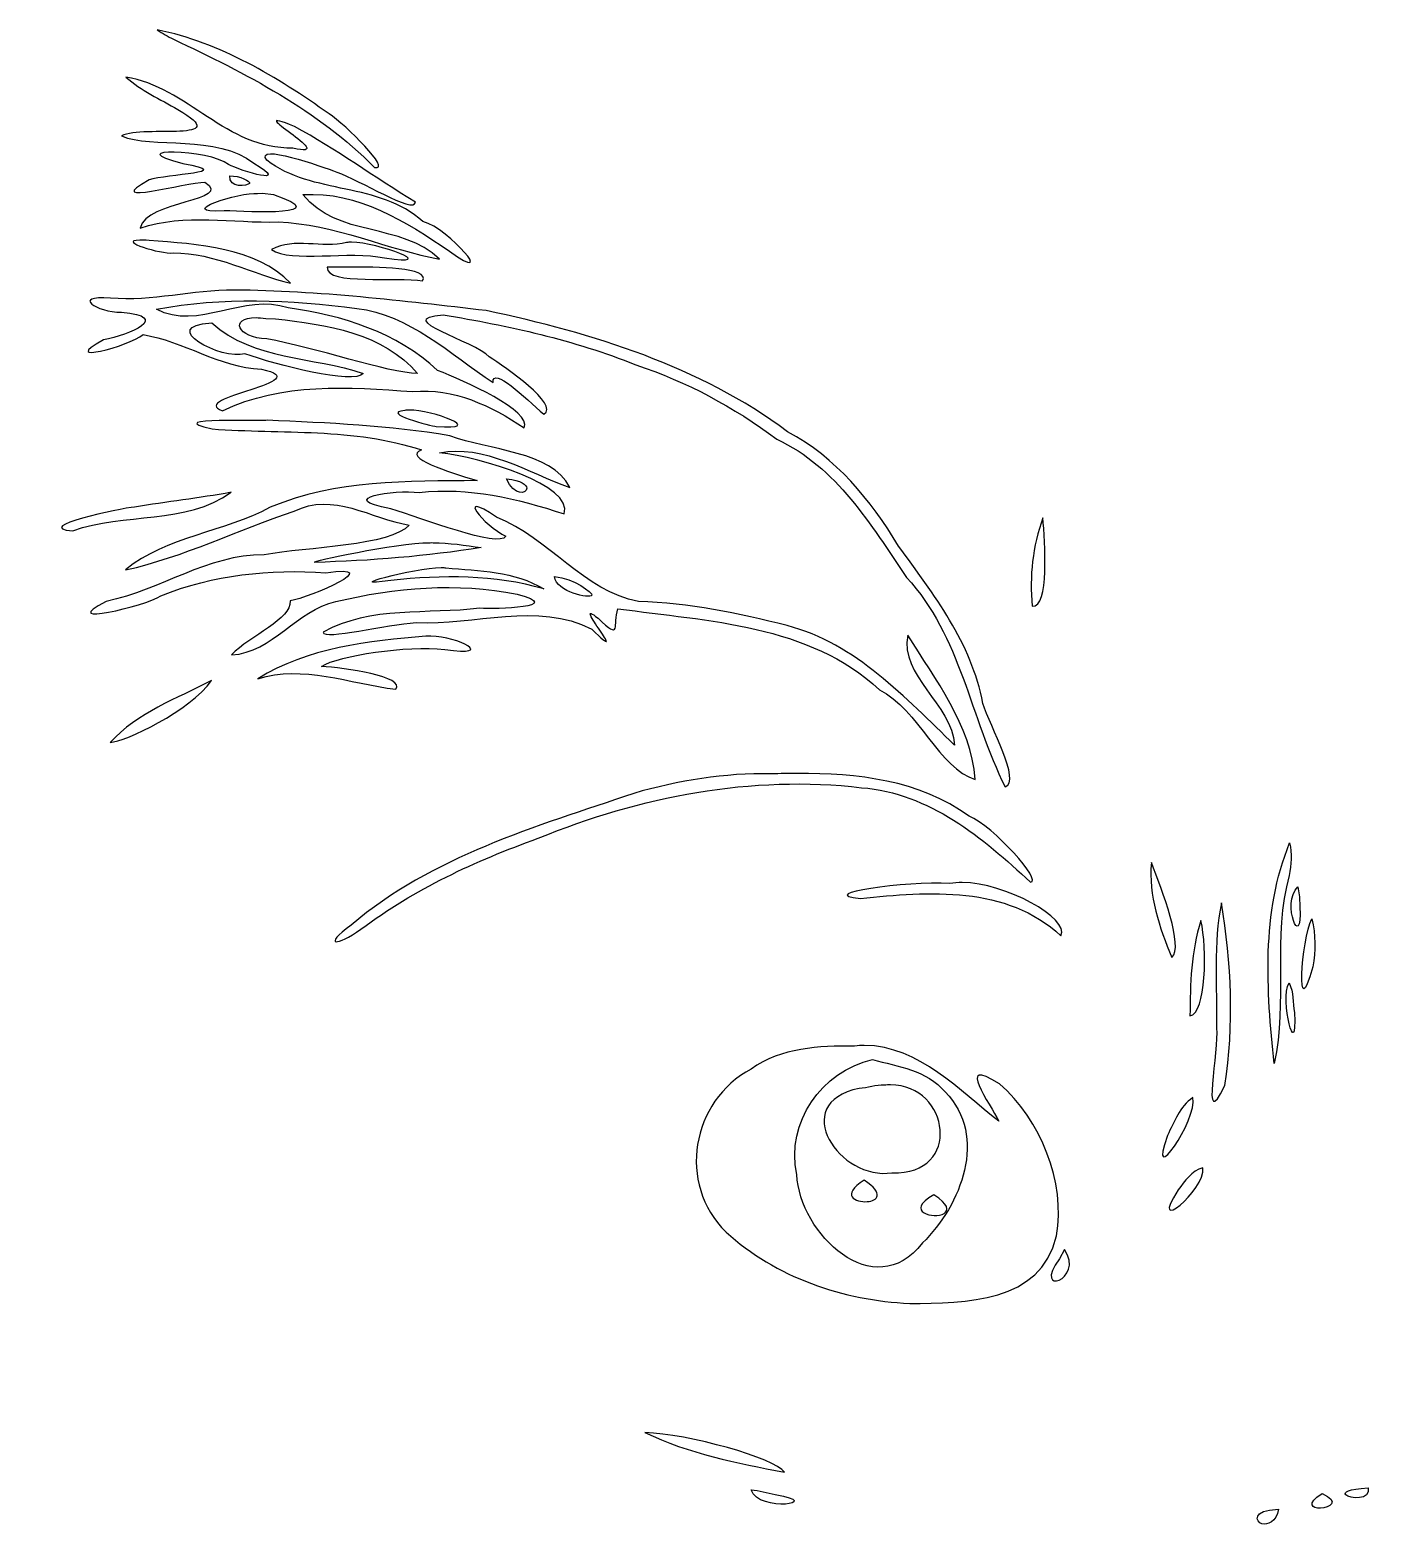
# Model space of a CAD drawing. Header units: centimetres. Extents: x -37.6 to 37.5, y -39.2 to 39.3.
# Drawn here: x -23.69 to 2.09, y 2.42 to 31.16 of the extents above; entities that cross this region are included whole.
import ezdxf

# ---------------------------------------------------------------- set-up
doc = ezdxf.new("R2010")
doc.units = ezdxf.units.CM
doc.header["$MEASUREMENT"] = 0
doc.layers.add('Layer 1', color=7, linetype='Continuous')

msp = doc.modelspace()

# ---------------------------------------------------------------- linework, layer by layer
at = {"layer": 'Layer 1'}
for points, knots in [([(-21.24564, 31.16279), (-20.03147, 30.92365), (-18.93384, 30.25358), (-17.94, 29.548), (-17.94, 29.548), (-17.62087, 29.34583), (-16.71778, 28.4382), (-17.06439, 28.52026), (-17.06439, 28.52026), (-18.16015, 29.62019), (-19.54219, 30.32935), (-20.93061, 30.98171), (-20.93061, 30.98171), (-21.0375, 31.03836), (-21.14327, 31.09826), (-21.24563, 31.16278), (-21.24563, 31.16278), (-21.24563, 31.16278), (-21.24564, 31.16279), (-21.24564, 31.16279)], [0, 0, 0, 0, 0.16666667, 0.16666667, 0.16666667, 0.16666667, 0.33333333, 0.33333333, 0.33333333, 0.33333333, 0.5, 0.5, 0.5, 0.5, 0.66666667, 0.66666667, 0.66666667, 0.66666667, 1, 1, 1, 1]), ([(-21.84757, 30.25659), (-20.66334, 30.07102), (-19.91044, 28.85725), (-18.63371, 28.89151), (-18.63371, 28.89151), (-17.66227, 28.65335), (-19.73011, 29.76239), (-18.60312, 29.30823), (-18.60312, 29.30823), (-17.8031, 28.86588), (-17.06009, 28.32587), (-16.27809, 27.85137), (-16.27809, 27.85137), (-16.29914, 27.61039), (-17.36567, 28.28663), (-17.78787, 28.42767), (-17.78787, 28.42767), (-18.0748, 28.53679), (-19.37587, 29.00048), (-19.1389, 28.65587), (-19.1389, 28.65587), (-18.2469, 27.98344), (-16.97646, 28.24329), (-16.13505, 27.47682), (-16.13505, 27.47682), (-15.62602, 27.34613), (-14.67528, 26.22244), (-15.62407, 26.91127), (-15.62407, 26.91127), (-16.4575, 27.47706), (-17.39169, 28.06474), (-18.44188, 27.99606), (-18.44188, 27.99606), (-17.78563, 27.16746), (-16.53282, 27.4596), (-15.81672, 26.75665), (-15.81672, 26.75665), (-16.75636, 26.92278), (-17.8629, 27.43813), (-18.91565, 27.47103), (-18.91565, 27.47103), (-19.79734, 27.44834), (-20.7138, 27.64091), (-21.57058, 27.35445), (-21.57058, 27.35445), (-21.46949, 27.88133), (-19.74797, 27.86931), (-20.32787, 28.23502), (-20.32787, 28.23502), (-20.66956, 28.24049), (-22.35697, 27.75288), (-21.39778, 28.27884), (-21.39778, 28.27884), (-21.06955, 28.39335), (-19.67333, 28.41097), (-20.74872, 28.59386), (-20.74872, 28.59386), (-22.00063, 28.91093), (-20.22914, 28.86619), (-19.87559, 28.57815), (-19.87559, 28.57815), (-19.62944, 28.43958), (-18.62853, 28.15454), (-19.38528, 28.59799), (-19.38528, 28.59799), (-20.09077, 29.16822), (-21.36142, 28.87206), (-21.92776, 29.12633), (-21.92776, 29.12633), (-21.50462, 29.33988), (-19.71874, 28.98109), (-20.84958, 29.63235), (-20.84958, 29.63235), (-21.18538, 29.8346), (-21.55412, 29.99099), (-21.84756, 30.2566), (-21.84756, 30.2566), (-21.84756, 30.2566), (-21.84757, 30.25659), (-21.84757, 30.25659)], [0, 0, 0, 0, 0.04761905, 0.04761905, 0.04761905, 0.04761905, 0.0952381, 0.0952381, 0.0952381, 0.0952381, 0.14285714, 0.14285714, 0.14285714, 0.14285714, 0.19047619, 0.19047619, 0.19047619, 0.19047619, 0.23809524, 0.23809524, 0.23809524, 0.23809524, 0.28571429, 0.28571429, 0.28571429, 0.28571429, 0.33333333, 0.33333333, 0.33333333, 0.33333333, 0.38095238, 0.38095238, 0.38095238, 0.38095238, 0.42857143, 0.42857143, 0.42857143, 0.42857143, 0.47619048, 0.47619048, 0.47619048, 0.47619048, 0.52380952, 0.52380952, 0.52380952, 0.52380952, 0.57142857, 0.57142857, 0.57142857, 0.57142857, 0.61904762, 0.61904762, 0.61904762, 0.61904762, 0.66666667, 0.66666667, 0.66666667, 0.66666667, 0.71428571, 0.71428571, 0.71428571, 0.71428571, 0.76190476, 0.76190476, 0.76190476, 0.76190476, 0.80952381, 0.80952381, 0.80952381, 0.80952381, 0.85714286, 0.85714286, 0.85714286, 0.85714286, 0.9047619, 0.9047619, 0.9047619, 0.9047619, 1, 1, 1, 1]), ([(-19.84665, 28.3582), (-19.87827, 28.1121), (-19.49753, 28.16377), (-19.46962, 28.21185), (-19.46962, 28.21185), (-19.44535, 28.25365), (-19.65739, 28.36013), (-19.84665, 28.3582)], [0, 0, 0, 0, 0.33333333, 0.33333333, 0.33333333, 0.33333333, 1, 1, 1, 1]), ([(-19.21661, 28.02665), (-19.21661, 28.02665), (-19.315, 28.01673), (-19.315, 28.01673), (-19.315, 28.01673), (-19.63489, 28.05421), (-20.96498, 27.63263), (-19.95331, 27.686), (-19.95331, 27.686), (-19.45769, 27.66585), (-17.78304, 27.57704), (-19.00742, 27.99606), (-19.00742, 27.99606), (-19.00742, 27.99606), (-19.21661, 28.02665), (-19.21661, 28.02665)], [0, 0, 0, 0, 0.2, 0.2, 0.2, 0.2, 0.4, 0.4, 0.4, 0.4, 0.6, 0.6, 0.6, 0.6, 1, 1, 1, 1]), ([(-21.5805, 27.12045), (-21.53446, 27.12134), (-21.47459, 27.11983), (-21.3986, 27.11466), (-21.3986, 27.11466), (-20.47519, 27.04377), (-19.34599, 26.98529), (-18.67835, 26.29197), (-18.67835, 26.29197), (-19.3887, 26.45908), (-20.14243, 26.88278), (-20.93806, 26.87488), (-20.93806, 26.87488), (-21.17067, 26.84898), (-22.02558, 27.11185), (-21.5805, 27.12045)], [0, 0, 0, 0, 0.2, 0.2, 0.2, 0.2, 0.4, 0.4, 0.4, 0.4, 0.6, 0.6, 0.6, 0.6, 1, 1, 1, 1]), ([(-17.51088, 27.08159), (-17.0043, 27.07683), (-15.74259, 26.615), (-16.87423, 26.77815), (-16.87423, 26.77815), (-17.53587, 26.92926), (-18.6785, 26.67759), (-19.04381, 26.93938), (-19.04381, 26.93938), (-18.60699, 27.18266), (-18.07233, 26.95473), (-17.601, 27.07581), (-17.601, 27.07581), (-17.57487, 27.07988), (-17.54465, 27.08191), (-17.51088, 27.0816), (-17.51088, 27.0816), (-17.51088, 27.0816), (-17.51088, 27.08159), (-17.51088, 27.08159)], [0, 0, 0, 0, 0.16666667, 0.16666667, 0.16666667, 0.16666667, 0.33333333, 0.33333333, 0.33333333, 0.33333333, 0.5, 0.5, 0.5, 0.5, 0.66666667, 0.66666667, 0.66666667, 0.66666667, 1, 1, 1, 1]), ([(-17.57868, 26.60368), (-17.02928, 26.6072), (-15.99022, 26.59989), (-16.14083, 26.33662), (-16.14083, 26.33662), (-16.63053, 26.42586), (-17.99049, 26.2458), (-17.9772, 26.59872), (-17.9772, 26.59872), (-17.91133, 26.59982), (-17.84546, 26.60092), (-17.77959, 26.60203), (-17.77959, 26.60203), (-17.726, 26.60227), (-17.65716, 26.60318), (-17.57867, 26.60368), (-17.57867, 26.60368), (-17.57867, 26.60368), (-17.57868, 26.60368), (-17.57868, 26.60368)], [0, 0, 0, 0, 0.16666667, 0.16666667, 0.16666667, 0.16666667, 0.33333333, 0.33333333, 0.33333333, 0.33333333, 0.5, 0.5, 0.5, 0.5, 0.66666667, 0.66666667, 0.66666667, 0.66666667, 1, 1, 1, 1]), ([(-19.76314, 26.16133), (-18.14134, 26.14857), (-16.5218, 25.9532), (-14.9163, 25.76694), (-14.9163, 25.76694), (-12.8726, 25.33316), (-10.81791, 24.70062), (-9.12275, 23.43861), (-9.12275, 23.43861), (-8.19348, 22.94352), (-7.52327, 22.12887), (-6.99451, 21.24009), (-6.99451, 21.24009), (-6.31365, 20.31817), (-5.58682, 19.37031), (-5.36815, 18.2164), (-5.36815, 18.2164), (-5.22834, 17.76279), (-4.62564, 16.71881), (-4.94068, 16.60988), (-4.94068, 16.60988), (-5.60898, 17.93579), (-5.79459, 19.51168), (-6.83576, 20.63733), (-6.83576, 20.63733), (-7.52583, 21.65071), (-8.17948, 22.75812), (-9.33359, 23.29639), (-9.33359, 23.29639), (-10.16001, 23.91393), (-11.0638, 24.39972), (-12.04226, 24.72597), (-12.04226, 24.72597), (-13.23017, 25.2006), (-14.48989, 25.47877), (-15.74725, 25.68508), (-15.74725, 25.68508), (-16.75969, 25.61564), (-15.11961, 25.17305), (-14.85842, 24.8781), (-14.85842, 24.8781), (-14.55234, 24.67263), (-13.49822, 23.96112), (-13.81001, 23.77346), (-13.81001, 23.77346), (-14.17406, 24.0932), (-14.79879, 24.70797), (-14.78649, 24.38283), (-14.78649, 24.38283), (-15.60232, 24.92889), (-16.40451, 25.69373), (-17.40338, 25.80993), (-17.40338, 25.80993), (-18.68032, 25.96899), (-19.98706, 26.03889), (-21.25803, 25.79339), (-21.25803, 25.79339), (-20.4619, 25.36454), (-19.57275, 26.11354), (-18.72464, 25.81737), (-18.72464, 25.81737), (-17.6872, 25.68129), (-16.63159, 25.34292), (-15.85226, 24.61682), (-15.85226, 24.61682), (-15.3466, 24.41238), (-14.033, 23.84349), (-14.18538, 23.51467), (-14.18538, 23.51467), (-14.83266, 23.9366), (-15.53464, 24.28417), (-16.33099, 24.21085), (-16.33099, 24.21085), (-17.55368, 24.29897), (-18.85207, 24.38706), (-19.99051, 23.84209), (-19.99051, 23.84209), (-20.68758, 24.09116), (-18.09072, 24.39993), (-19.23975, 24.6408), (-19.23975, 24.6408), (-20.06364, 24.67879), (-20.74409, 25.18307), (-21.51434, 25.30557), (-21.51434, 25.30557), (-21.78193, 25.08384), (-23.17182, 24.71723), (-22.27667, 25.20387), (-22.27667, 25.20387), (-21.77448, 25.29441), (-20.94289, 25.65479), (-21.93271, 25.73386), (-21.93271, 25.73386), (-22.40739, 25.73756), (-22.90726, 26.06437), (-22.14272, 26.00506), (-22.14272, 26.00506), (-21.34426, 25.94054), (-20.55991, 26.16375), (-19.76312, 26.16133), (-19.76312, 26.16133), (-19.76312, 26.16133), (-19.76314, 26.16133), (-19.76314, 26.16133)], [0, 0, 0, 0, 0.03703704, 0.03703704, 0.03703704, 0.03703704, 0.07407407, 0.07407407, 0.07407407, 0.07407407, 0.11111111, 0.11111111, 0.11111111, 0.11111111, 0.14814815, 0.14814815, 0.14814815, 0.14814815, 0.18518519, 0.18518519, 0.18518519, 0.18518519, 0.22222222, 0.22222222, 0.22222222, 0.22222222, 0.25925926, 0.25925926, 0.25925926, 0.25925926, 0.2962963, 0.2962963, 0.2962963, 0.2962963, 0.33333333, 0.33333333, 0.33333333, 0.33333333, 0.37037037, 0.37037037, 0.37037037, 0.37037037, 0.40740741, 0.40740741, 0.40740741, 0.40740741, 0.44444444, 0.44444444, 0.44444444, 0.44444444, 0.48148148, 0.48148148, 0.48148148, 0.48148148, 0.51851852, 0.51851852, 0.51851852, 0.51851852, 0.55555556, 0.55555556, 0.55555556, 0.55555556, 0.59259259, 0.59259259, 0.59259259, 0.59259259, 0.62962963, 0.62962963, 0.62962963, 0.62962963, 0.66666667, 0.66666667, 0.66666667, 0.66666667, 0.7037037, 0.7037037, 0.7037037, 0.7037037, 0.74074074, 0.74074074, 0.74074074, 0.74074074, 0.77777778, 0.77777778, 0.77777778, 0.77777778, 0.81481481, 0.81481481, 0.81481481, 0.81481481, 0.85185185, 0.85185185, 0.85185185, 0.85185185, 0.88888889, 0.88888889, 0.88888889, 0.88888889, 0.92592593, 0.92592593, 0.92592593, 0.92592593, 1, 1, 1, 1]), ([(-19.34229, 25.63134), (-19.86559, 25.6333), (-19.70416, 25.23977), (-19.13806, 25.22206), (-19.13806, 25.22206), (-18.23024, 25.06631), (-16.79976, 24.56859), (-16.23674, 24.55481), (-16.23674, 24.55481), (-16.88205, 25.33308), (-18.01111, 25.50408), (-18.96608, 25.60653), (-18.96608, 25.60653), (-18.96608, 25.60653), (-19.1579, 25.61728), (-19.1579, 25.61728), (-19.1579, 25.61728), (-19.227, 25.6268), (-19.28815, 25.63113), (-19.34228, 25.63134), (-19.34228, 25.63134), (-19.34228, 25.63134), (-19.34229, 25.63134), (-19.34229, 25.63134)], [0, 0, 0, 0, 0.14285714, 0.14285714, 0.14285714, 0.14285714, 0.28571429, 0.28571429, 0.28571429, 0.28571429, 0.42857143, 0.42857143, 0.42857143, 0.42857143, 0.57142857, 0.57142857, 0.57142857, 0.57142857, 0.71428571, 0.71428571, 0.71428571, 0.71428571, 1, 1, 1, 1]), ([(-20.19557, 25.52881), (-21.27074, 25.47412), (-19.99395, 24.80114), (-19.55644, 24.9368), (-19.55644, 24.9368), (-18.95927, 24.72617), (-17.46186, 24.33071), (-17.28102, 24.55977), (-17.28102, 24.55977), (-18.25209, 24.88728), (-19.38775, 24.81045), (-20.19557, 25.52881)], [0, 0, 0, 0, 0.25, 0.25, 0.25, 0.25, 0.5, 0.5, 0.5, 0.5, 1, 1, 1, 1]), ([(-16.40294, 23.85533), (-15.95649, 23.85957), (-14.87194, 23.45608), (-15.88287, 23.53948), (-15.88287, 23.53948), (-15.96269, 23.54807), (-16.97311, 23.79635), (-16.48314, 23.84871), (-16.48314, 23.84871), (-16.45986, 23.85288), (-16.4327, 23.85504), (-16.40294, 23.85532), (-16.40294, 23.85532), (-16.40294, 23.85532), (-16.40294, 23.85533), (-16.40294, 23.85533)], [0, 0, 0, 0, 0.2, 0.2, 0.2, 0.2, 0.4, 0.4, 0.4, 0.4, 0.6, 0.6, 0.6, 0.6, 1, 1, 1, 1]), ([(-19.13145, 23.65937), (-17.95734, 23.6094), (-16.77389, 23.55146), (-15.61497, 23.36254), (-15.61497, 23.36254), (-14.87595, 23.07025), (-13.66964, 23.0811), (-13.31309, 22.36539), (-13.31309, 22.36539), (-14.10334, 22.65118), (-14.97649, 23.20903), (-15.81671, 23.03181), (-15.81671, 23.03181), (-15.02486, 22.95183), (-13.22894, 22.40914), (-13.42058, 21.85938), (-13.42058, 21.85938), (-14.32601, 22.15356), (-15.25119, 22.37845), (-16.20863, 22.27114), (-16.20863, 22.27114), (-16.68046, 22.32492), (-17.85666, 22.16492), (-16.75351, 21.95364), (-16.75351, 21.95364), (-16.15447, 21.7746), (-14.67662, 21.19666), (-14.53845, 21.42778), (-14.53845, 21.42778), (-14.96818, 21.63535), (-15.53862, 22.3442), (-14.71787, 21.79654), (-14.71787, 21.79654), (-13.7201, 21.39226), (-13.02586, 20.36685), (-11.99018, 20.17431), (-11.99018, 20.17431), (-11.02538, 20.14843), (-10.06875, 19.94671), (-9.13268, 19.71212), (-9.13268, 19.71212), (-7.81063, 19.3635), (-6.85495, 18.3199), (-5.91551, 17.41521), (-5.91551, 17.41521), (-5.96329, 18.20513), (-6.9813, 18.74726), (-6.81096, 19.53022), (-6.81096, 19.53022), (-6.28555, 18.66477), (-5.59792, 17.81322), (-5.51616, 16.75458), (-5.51616, 16.75458), (-6.20275, 16.95269), (-6.60594, 18.09934), (-7.35832, 18.47768), (-7.35832, 18.47768), (-8.71687, 19.74039), (-10.6515, 19.79209), (-12.38458, 20.03624), (-12.38458, 20.03624), (-12.48815, 19.72083), (-12.30543, 19.40839), (-12.7674, 19.85186), (-12.7674, 19.85186), (-13.32737, 20.309), (-12.08255, 18.8588), (-12.88812, 19.64185), (-12.88812, 19.64185), (-13.92486, 20.18439), (-15.15024, 19.71452), (-16.26652, 19.76835), (-16.26652, 19.76835), (-16.82434, 19.7416), (-18.0475, 19.42533), (-18.05246, 19.58397), (-18.05246, 19.58397), (-17.14612, 20.09638), (-16.03795, 19.91829), (-15.03869, 20.04699), (-15.03869, 20.04699), (-14.74904, 20.0184), (-13.35616, 20.06426), (-14.32514, 20.31736), (-14.32514, 20.31736), (-15.46706, 20.54378), (-16.68009, 20.44572), (-17.80772, 20.17184), (-17.80772, 20.17184), (-18.56679, 20.01475), (-19.02154, 19.19634), (-19.81442, 19.14741), (-19.81442, 19.14741), (-19.45994, 19.52476), (-18.65174, 19.83454), (-18.68829, 20.18507), (-18.68829, 20.18507), (-18.30372, 20.25025), (-16.80011, 20.90299), (-18.00037, 20.72664), (-18.00037, 20.72664), (-19.08047, 20.80219), (-20.16524, 20.69048), (-21.17537, 20.28429), (-21.17537, 20.28429), (-21.46474, 20.08742), (-23.21221, 19.67276), (-22.22213, 20.17598), (-22.22213, 20.17598), (-21.16364, 20.39978), (-20.28734, 21.07475), (-19.18521, 21.07474), (-19.18521, 21.07474), (-18.37145, 21.21672), (-16.73688, 21.24216), (-16.4013, 21.64525), (-16.4013, 21.64525), (-17.13185, 21.76611), (-17.87028, 22.29229), (-18.60974, 21.91066), (-18.60974, 21.91066), (-19.69588, 21.54782), (-20.73164, 21.03119), (-21.85419, 20.78122), (-21.85419, 20.78122), (-21.06622, 21.42845), (-19.95834, 21.50394), (-19.06862, 21.98673), (-19.06862, 21.98673), (-17.806, 22.51692), (-16.43228, 22.4857), (-15.0916, 22.49936), (-15.0916, 22.49936), (-15.65136, 22.66378), (-16.53661, 22.95307), (-16.16482, 23.08806), (-16.16482, 23.08806), (-17.45668, 23.52124), (-18.84907, 23.39315), (-20.18897, 23.49155), (-20.18897, 23.49155), (-21.23597, 23.72964), (-19.13361, 23.62543), (-19.13146, 23.6594), (-19.13146, 23.6594), (-19.13146, 23.6594), (-19.13145, 23.65937), (-19.13145, 23.65937)], [0, 0, 0, 0, 0.02631579, 0.02631579, 0.02631579, 0.02631579, 0.05263158, 0.05263158, 0.05263158, 0.05263158, 0.07894737, 0.07894737, 0.07894737, 0.07894737, 0.10526316, 0.10526316, 0.10526316, 0.10526316, 0.13157895, 0.13157895, 0.13157895, 0.13157895, 0.15789474, 0.15789474, 0.15789474, 0.15789474, 0.18421053, 0.18421053, 0.18421053, 0.18421053, 0.21052632, 0.21052632, 0.21052632, 0.21052632, 0.23684211, 0.23684211, 0.23684211, 0.23684211, 0.26315789, 0.26315789, 0.26315789, 0.26315789, 0.28947368, 0.28947368, 0.28947368, 0.28947368, 0.31578947, 0.31578947, 0.31578947, 0.31578947, 0.34210526, 0.34210526, 0.34210526, 0.34210526, 0.36842105, 0.36842105, 0.36842105, 0.36842105, 0.39473684, 0.39473684, 0.39473684, 0.39473684, 0.42105263, 0.42105263, 0.42105263, 0.42105263, 0.44736842, 0.44736842, 0.44736842, 0.44736842, 0.47368421, 0.47368421, 0.47368421, 0.47368421, 0.5, 0.5, 0.5, 0.5, 0.52631579, 0.52631579, 0.52631579, 0.52631579, 0.55263158, 0.55263158, 0.55263158, 0.55263158, 0.57894737, 0.57894737, 0.57894737, 0.57894737, 0.60526316, 0.60526316, 0.60526316, 0.60526316, 0.63157895, 0.63157895, 0.63157895, 0.63157895, 0.65789474, 0.65789474, 0.65789474, 0.65789474, 0.68421053, 0.68421053, 0.68421053, 0.68421053, 0.71052632, 0.71052632, 0.71052632, 0.71052632, 0.73684211, 0.73684211, 0.73684211, 0.73684211, 0.76315789, 0.76315789, 0.76315789, 0.76315789, 0.78947368, 0.78947368, 0.78947368, 0.78947368, 0.81578947, 0.81578947, 0.81578947, 0.81578947, 0.84210526, 0.84210526, 0.84210526, 0.84210526, 0.86842105, 0.86842105, 0.86842105, 0.86842105, 0.89473684, 0.89473684, 0.89473684, 0.89473684, 0.92105263, 0.92105263, 0.92105263, 0.92105263, 0.94736842, 0.94736842, 0.94736842, 0.94736842, 1, 1, 1, 1]), ([(-14.52522, 22.53075), (-14.38306, 22.19093), (-14.13307, 22.24647), (-14.13827, 22.35381), (-14.13827, 22.35381), (-14.14148, 22.42008), (-14.24192, 22.50635), (-14.52522, 22.53075)], [0, 0, 0, 0, 0.33333333, 0.33333333, 0.33333333, 0.33333333, 1, 1, 1, 1]), ([(-19.8202, 22.27444), (-20.68871, 21.64416), (-21.88563, 21.89345), (-22.86787, 21.53361), (-22.86787, 21.53361), (-23.69094, 21.59442), (-21.93461, 21.97331), (-21.68138, 21.98836), (-21.68138, 21.98836), (-21.06233, 22.09244), (-20.43774, 22.161), (-19.8202, 22.27444)], [0, 0, 0, 0, 0.25, 0.25, 0.25, 0.25, 0.5, 0.5, 0.5, 0.5, 1, 1, 1, 1]), ([(-4.21639, 21.78), (-4.1762, 21.32721), (-4.08813, 20.04455), (-4.42144, 20.08749), (-4.42144, 20.08749), (-4.4758, 20.65706), (-4.41139, 21.24112), (-4.21639, 21.78)], [0, 0, 0, 0, 0.33333333, 0.33333333, 0.33333333, 0.33333333, 1, 1, 1, 1]), ([(-15.99862, 21.3054), (-16.67583, 21.29334), (-18.30677, 20.94824), (-18.21451, 20.92754), (-18.21451, 20.92754), (-17.14514, 20.95409), (-16.05426, 21.04734), (-15.01471, 21.21031), (-15.01471, 21.21031), (-15.31854, 21.26025), (-15.62756, 21.29902), (-15.93579, 21.30539), (-15.93579, 21.30539), (-15.95556, 21.30572), (-15.97678, 21.30578), (-15.99863, 21.30539), (-15.99863, 21.30539), (-15.99863, 21.30539), (-15.99862, 21.3054), (-15.99862, 21.3054)], [0, 0, 0, 0, 0.16666667, 0.16666667, 0.16666667, 0.16666667, 0.33333333, 0.33333333, 0.33333333, 0.33333333, 0.5, 0.5, 0.5, 0.5, 0.66666667, 0.66666667, 0.66666667, 0.66666667, 1, 1, 1, 1]), ([(-15.78282, 20.8275), (-16.29986, 20.8262), (-17.78849, 20.4238), (-16.74938, 20.58028), (-16.74938, 20.58028), (-15.76583, 20.68218), (-14.7505, 20.69656), (-13.8092, 20.41657), (-13.8092, 20.41657), (-14.374, 20.7569), (-15.05691, 20.76189), (-15.69353, 20.82254), (-15.69353, 20.82254), (-15.71833, 20.8263), (-15.74836, 20.82759), (-15.78283, 20.8275), (-15.78283, 20.8275), (-15.78283, 20.8275), (-15.78282, 20.8275), (-15.78282, 20.8275)], [0, 0, 0, 0, 0.16666667, 0.16666667, 0.16666667, 0.16666667, 0.33333333, 0.33333333, 0.33333333, 0.33333333, 0.5, 0.5, 0.5, 0.5, 0.66666667, 0.66666667, 0.66666667, 0.66666667, 1, 1, 1, 1]), ([(-13.60662, 20.65221), (-13.56773, 20.3551), (-12.91951, 20.22003), (-12.88728, 20.29585), (-12.88728, 20.29585), (-12.86683, 20.34397), (-13.2283, 20.61901), (-13.60662, 20.65221)], [0, 0, 0, 0, 0.33333333, 0.33333333, 0.33333333, 0.33333333, 1, 1, 1, 1]), ([(-15.9796, 19.50954), (-15.46423, 19.50133), (-14.68842, 19.10429), (-15.71667, 19.25488), (-15.71667, 19.25488), (-16.44849, 19.33101), (-17.74716, 19.14101), (-18.08717, 18.92663), (-18.08717, 18.92663), (-17.65239, 18.9045), (-16.45533, 18.72484), (-16.65842, 18.48759), (-16.65842, 18.48759), (-17.53919, 18.60067), (-18.46382, 18.96262), (-19.30673, 18.68768), (-19.30673, 18.68768), (-18.36701, 19.28592), (-17.16542, 19.41688), (-16.07881, 19.50541), (-16.07881, 19.50541), (-16.04738, 19.50859), (-16.01395, 19.51009), (-15.97959, 19.50954), (-15.97959, 19.50954), (-15.97959, 19.50954), (-15.9796, 19.50954), (-15.9796, 19.50954)], [0, 0, 0, 0, 0.125, 0.125, 0.125, 0.125, 0.25, 0.25, 0.25, 0.25, 0.375, 0.375, 0.375, 0.375, 0.5, 0.5, 0.5, 0.5, 0.625, 0.625, 0.625, 0.625, 0.75, 0.75, 0.75, 0.75, 1, 1, 1, 1]), ([(-20.19805, 18.65378), (-20.60645, 18.07637), (-21.85496, 17.47191), (-22.14935, 17.46729), (-22.14935, 17.46729), (-21.62072, 18.03066), (-20.87246, 18.31065), (-20.19805, 18.65378)], [0, 0, 0, 0, 0.33333333, 0.33333333, 0.33333333, 0.33333333, 1, 1, 1, 1]), ([(-8.94086, 16.8695), (-7.7837, 16.87226), (-6.59505, 16.74699), (-5.63357, 16.04516), (-5.63357, 16.04516), (-5.1676, 15.86128), (-4.20705, 14.77565), (-4.45535, 14.77929), (-4.45535, 14.77929), (-5.36772, 15.63502), (-6.39963, 16.49142), (-7.6998, 16.59582), (-7.6998, 16.59582), (-9.81659, 16.84363), (-11.95787, 16.42735), (-13.91916, 15.6243), (-13.91916, 15.6243), (-15.12541, 15.18412), (-16.29796, 14.65391), (-17.32567, 13.87309), (-17.32567, 13.87309), (-17.78664, 13.54742), (-18.07854, 13.53721), (-17.51336, 13.95495), (-17.51336, 13.95495), (-15.96514, 15.2718), (-13.9681, 15.8455), (-12.08031, 16.48668), (-12.08031, 16.48668), (-11.22144, 16.73475), (-10.33021, 16.88007), (-9.43448, 16.86206), (-9.43448, 16.86206), (-9.27122, 16.86639), (-9.10618, 16.86911), (-8.94087, 16.8695), (-8.94087, 16.8695), (-8.94087, 16.8695), (-8.94086, 16.8695), (-8.94086, 16.8695)], [0, 0, 0, 0, 0.09090909, 0.09090909, 0.09090909, 0.09090909, 0.18181818, 0.18181818, 0.18181818, 0.18181818, 0.27272727, 0.27272727, 0.27272727, 0.27272727, 0.36363636, 0.36363636, 0.36363636, 0.36363636, 0.45454545, 0.45454545, 0.45454545, 0.45454545, 0.54545455, 0.54545455, 0.54545455, 0.54545455, 0.63636364, 0.63636364, 0.63636364, 0.63636364, 0.72727273, 0.72727273, 0.72727273, 0.72727273, 0.81818182, 0.81818182, 0.81818182, 0.81818182, 1, 1, 1, 1]), ([(0.52792, 15.53418), (-0.01751, 14.19029), (0.07946, 12.70299), (0.23357, 11.29258), (0.23357, 11.29258), (0.49441, 12.48056), (0.189, 13.72788), (0.52213, 14.9091), (0.52213, 14.9091), (0.55909, 15.11451), (0.57797, 15.3288), (0.52792, 15.53418)], [0, 0, 0, 0, 0.25, 0.25, 0.25, 0.25, 0.5, 0.5, 0.5, 0.5, 1, 1, 1, 1]), ([(-2.12949, 15.15549), (-1.92674, 14.63515), (-1.50129, 13.52368), (-1.73592, 13.334), (-1.73592, 13.334), (-1.97675, 13.90716), (-2.18908, 14.52451), (-2.12949, 15.15549)], [0, 0, 0, 0, 0.33333333, 0.33333333, 0.33333333, 0.33333333, 1, 1, 1, 1]), ([(-5.76586, 14.77433), (-4.94824, 14.77215), (-3.68733, 14.07906), (-3.86996, 13.74907), (-3.86996, 13.74907), (-4.91013, 14.71739), (-6.41469, 14.60578), (-7.72047, 14.46345), (-7.72047, 14.46345), (-8.63883, 14.54884), (-6.84821, 14.80566), (-6.00316, 14.75201), (-6.00316, 14.75201), (-5.93016, 14.76776), (-5.85044, 14.77456), (-5.76586, 14.77433)], [0, 0, 0, 0, 0.2, 0.2, 0.2, 0.2, 0.4, 0.4, 0.4, 0.4, 0.6, 0.6, 0.6, 0.6, 1, 1, 1, 1]), ([(0.68832, 14.68917), (0.34946, 14.37356), (0.78301, 13.40227), (0.72305, 14.30718), (0.72305, 14.30718), (0.72305, 14.30718), (0.71726, 14.49982), (0.71726, 14.49982), (0.71726, 14.49982), (0.71726, 14.49982), (0.68832, 14.68917), (0.68832, 14.68917)], [0, 0, 0, 0, 0.25, 0.25, 0.25, 0.25, 0.5, 0.5, 0.5, 0.5, 1, 1, 1, 1]), ([(-0.78012, 14.38407), (-0.59319, 13.22764), (-0.53217, 12.02852), (-0.71976, 10.86842), (-0.71976, 10.86842), (-1.19878, 9.86815), (-0.8181, 11.60071), (-0.88016, 11.96975), (-0.88016, 11.96975), (-0.86046, 12.77021), (-0.94779, 13.60903), (-0.78011, 14.38407), (-0.78011, 14.38407), (-0.78011, 14.38407), (-0.78012, 14.38407), (-0.78012, 14.38407)], [0, 0, 0, 0, 0.2, 0.2, 0.2, 0.2, 0.4, 0.4, 0.4, 0.4, 0.6, 0.6, 0.6, 0.6, 1, 1, 1, 1]), ([(-1.17699, 14.03928), (-1.05309, 13.50744), (-1.07617, 12.2482), (-1.38783, 12.21117), (-1.38783, 12.21117), (-1.38435, 12.82475), (-1.36701, 13.4502), (-1.17699, 14.03928)], [0, 0, 0, 0, 0.33333333, 0.33333333, 0.33333333, 0.33333333, 1, 1, 1, 1]), ([(0.95538, 14.07484), (0.75053, 13.68384), (0.64101, 11.93307), (0.97275, 13.15293), (0.97275, 13.15293), (1.02662, 13.45698), (1.03033, 13.77391), (0.95538, 14.07484)], [0, 0, 0, 0, 0.33333333, 0.33333333, 0.33333333, 0.33333333, 1, 1, 1, 1]), ([(0.51717, 12.84287), (0.33189, 12.52495), (0.67207, 11.25695), (0.62218, 12.27236), (0.62218, 12.27236), (0.58801, 12.4624), (0.61182, 12.66682), (0.51717, 12.84287)], [0, 0, 0, 0, 0.33333333, 0.33333333, 0.33333333, 0.33333333, 1, 1, 1, 1]), ([(-7.6492, 11.64249), (-6.58715, 11.63158), (-5.80414, 10.75518), (-5.06472, 10.18546), (-5.06472, 10.18546), (-5.21428, 10.50626), (-5.92171, 11.45184), (-5.04984, 10.90066), (-5.04984, 10.90066), (-4.26106, 10.21312), (-3.77085, 9.0137), (-3.9543, 7.98032), (-3.9543, 7.98032), (-4.25369, 6.68638), (-5.71759, 6.68817), (-6.77624, 6.68139), (-6.77624, 6.68139), (-8.04713, 6.73494), (-9.36437, 7.18549), (-10.3076, 8.05391), (-10.3076, 8.05391), (-11.25391, 8.98658), (-10.97848, 10.56685), (-9.82391, 11.18757), (-9.82391, 11.18757), (-9.23986, 11.60148), (-8.52583, 11.63271), (-7.8387, 11.62579), (-7.8387, 11.62579), (-7.76509, 11.63304), (-7.72, 11.64322), (-7.64919, 11.64249), (-7.64919, 11.64249), (-7.64919, 11.64249), (-7.6492, 11.64249), (-7.6492, 11.64249)], [0, 0, 0, 0, 0.1, 0.1, 0.1, 0.1, 0.2, 0.2, 0.2, 0.2, 0.3, 0.3, 0.3, 0.3, 0.4, 0.4, 0.4, 0.4, 0.5, 0.5, 0.5, 0.5, 0.6, 0.6, 0.6, 0.6, 0.7, 0.7, 0.7, 0.7, 0.8, 0.8, 0.8, 0.8, 1, 1, 1, 1]), ([(-7.49392, 11.36947), (-8.46916, 11.14746), (-9.16273, 10.15522), (-8.94747, 9.15937), (-8.94747, 9.15937), (-8.89291, 8.02874), (-7.46438, 6.63847), (-6.52984, 7.84307), (-6.52984, 7.84307), (-5.79326, 8.56835), (-5.25704, 9.89113), (-6.09411, 10.74687), (-6.09411, 10.74687), (-6.45161, 11.17146), (-6.9956, 11.23084), (-7.49392, 11.36947)], [0, 0, 0, 0, 0.2, 0.2, 0.2, 0.2, 0.4, 0.4, 0.4, 0.4, 0.6, 0.6, 0.6, 0.6, 1, 1, 1, 1]), ([(-7.14831, 10.8833), (-5.99799, 10.88657), (-5.75665, 9.13876), (-7.11689, 9.1941), (-7.11689, 9.1941), (-8.11077, 9.02883), (-9.13358, 10.52437), (-7.74858, 10.81467), (-7.74858, 10.81467), (-7.58329, 10.8139), (-7.42814, 10.88706), (-7.26241, 10.87751), (-7.26241, 10.87751), (-7.22343, 10.88138), (-7.18542, 10.88319), (-7.14831, 10.8833)], [0, 0, 0, 0, 0.2, 0.2, 0.2, 0.2, 0.4, 0.4, 0.4, 0.4, 0.6, 0.6, 0.6, 0.6, 1, 1, 1, 1]), ([(-1.33492, 10.63773), (-1.23166, 10.21446), (-2.21832, 8.80864), (-1.81944, 9.91013), (-1.81944, 9.91013), (-1.6911, 10.17034), (-1.58379, 10.4656), (-1.33492, 10.63773)], [0, 0, 0, 0, 0.33333333, 0.33333333, 0.33333333, 0.33333333, 1, 1, 1, 1]), ([(-1.13979, 9.29084), (-1.08026, 8.85493), (-2.20862, 7.95208), (-1.61521, 8.86337), (-1.61521, 8.86337), (-1.48541, 9.03091), (-1.35664, 9.22871), (-1.13979, 9.29084)], [0, 0, 0, 0, 0.33333333, 0.33333333, 0.33333333, 0.33333333, 1, 1, 1, 1]), ([(-7.65184, 9.04858), (-7.25052, 8.7872), (-7.39886, 8.65439), (-7.59314, 8.63848), (-7.59314, 8.63848), (-7.82111, 8.6198), (-8.11228, 8.76221), (-7.65184, 9.04858)], [0, 0, 0, 0, 0.33333333, 0.33333333, 0.33333333, 0.33333333, 1, 1, 1, 1]), ([(-6.31074, 8.77159), (-5.73837, 8.39539), (-6.29952, 8.30204), (-6.50008, 8.42184), (-6.50008, 8.42184), (-6.60432, 8.48411), (-6.61137, 8.60401), (-6.31074, 8.77159)], [0, 0, 0, 0, 0.33333333, 0.33333333, 0.33333333, 0.33333333, 1, 1, 1, 1]), ([(-3.79719, 7.71492), (-3.40358, 7.13339), (-4.43208, 6.79616), (-3.89889, 7.54129), (-3.89889, 7.54129), (-3.89889, 7.54129), (-3.79719, 7.71492), (-3.79719, 7.71492)], [0, 0, 0, 0, 0.33333333, 0.33333333, 0.33333333, 0.33333333, 1, 1, 1, 1]), ([(-11.86864, 4.20009), (-11.03709, 4.17224), (-9.36012, 3.70871), (-9.18643, 3.43611), (-9.18643, 3.43611), (-10.09556, 3.6171), (-11.02949, 3.79178), (-11.86864, 4.20009)], [0, 0, 0, 0, 0.33333333, 0.33333333, 0.33333333, 0.33333333, 1, 1, 1, 1]), ([(-9.82721, 3.09711), (-9.67388, 2.6492), (-8.37142, 2.84587), (-9.36419, 3.00781), (-9.36419, 3.00781), (-9.5174, 3.04263), (-9.6698, 3.08563), (-9.82721, 3.09711)], [0, 0, 0, 0, 0.33333333, 0.33333333, 0.33333333, 0.33333333, 1, 1, 1, 1]), ([(1.15051, 3.03014), (0.83499, 2.81987), (0.96462, 2.7403), (1.12074, 2.74654), (1.12074, 2.74654), (1.29604, 2.75355), (1.50456, 2.86881), (1.15051, 3.03014)], [0, 0, 0, 0, 0.33333333, 0.33333333, 0.33333333, 0.33333333, 1, 1, 1, 1]), ([(2.03604, 3.1368), (1.64841, 3.11167), (1.56578, 3.04938), (1.60857, 3.00285), (1.60857, 3.00285), (1.67946, 2.92578), (2.09439, 2.89143), (2.03604, 3.1368)], [0, 0, 0, 0, 0.33333333, 0.33333333, 0.33333333, 0.33333333, 1, 1, 1, 1]), ([(0.31377, 2.72504), (-0.217, 2.70959), (-0.11625, 2.47453), (-0.00456, 2.44557), (-0.00456, 2.44557), (0.09475, 2.41983), (0.27859, 2.48119), (0.31377, 2.72504)], [0, 0, 0, 0, 0.33333333, 0.33333333, 0.33333333, 0.33333333, 1, 1, 1, 1])]:
    msp.add_open_spline(points, degree=3, knots=knots, dxfattribs=at)

doc.saveas('drawing.dxf')
